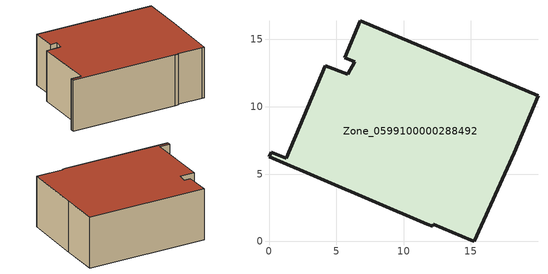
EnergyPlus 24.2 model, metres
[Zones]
Zone_0599100000288492
 floor ground (C_G): 6.79,16.4 19.98,10.83 18.21,6.59 15.26,0 15.02,0.09 12.2,1.27 12.15,1.14 11.77,1.28 0,6.27 0.15,6.64 1.29,6.16 4.19,13.05 5.86,12.4 6.37,13.34 5.63,13.65 z0
 wall outside (C_F): 19.98,10.83 6.79,16.4 5.63,13.65 6.37,13.34 5.86,12.4 4.19,13.05 1.29,6.16 0.15,6.64 0,6.27 11.77,1.28 12.15,1.14 12.2,1.27 15.02,0.09 15.26,0 18.21,6.59 19.98,10.83 z0:6.12
 roof outside (C_R): 11.77,1.28 12.15,1.14 12.2,1.27 15.02,0.09 15.26,0 18.21,6.59 19.98,10.83 6.79,16.4 5.63,13.65 6.37,13.34 5.86,12.4 4.19,13.05 1.29,6.16 0.15,6.64 0,6.27 z6.12
[BUILDING]
Pand.0599100000288492: North Axis=0; Terrain=City; Loads Convergence Tolerance Value=0.04; Temperature Convergence Tolerance Value=0.4; Solar Distribution=FullExterior; Maximum Number of Warmup Days=25; Minimum Number of Warmup Days=1
[Site:Location]
Rotterdam.The.Hague.AP_ZH_NLD Design_Conditions: Latitude=51.96; Longitude=4.45; Time Zone=1; Elevation=-4.5
[SITE:GROUNDTEMPERATURE:BUILDINGSURFACE]
18, 18, 18, 18, 18, 18, 18, 18, 18, 18, 18, 18
[MATERIAL] Thermal Absorptance=0.9; Solar Absorptance=0.7; Visible Absorptance=0.7
Name | Roughness | Thickness | Conductivity | Density | Specific Heat
G.D.1975-1991 | MediumSmooth | 0.15 | 0.288461 | 540 | 1210
F.D.1975-1991 | Rough | 0.3 | 0.230769 | 1920 | 840
R.D.1975-1991 | MediumRough | 0.2 | 0.153846 | 1500 | 1000
[CONSTRUCTION]
C_G: G.D.1975-1991
C_F: F.D.1975-1991
C_R: R.D.1975-1991
[ZONE]
Zone_0599100000288492: Type=1; Multiplier=1; Ceiling Height=Autocalculate; Volume=Autocalculate; Floor Area=autocalculate; Part of Total Floor Area=Yes
[ZONEINFILTRATION:DESIGNFLOWRATE]
Infil_Zone_0599100000288492: Zone or ZoneList or Space or SpaceList=Zone_0599100000288492; Schedule=AlwaysOn; Design Flow Rate Calculation Method=Flow/Area; Flow Rate per Floor Area=0.0042; Constant Term Coefficient=1; Temperature Term Coefficient=0; Velocity Term Coefficient=0; Velocity Squared Term Coefficient=0
[HVACTEMPLATE:ZONE:IDEALLOADSAIRSYSTEM]
Zone_0599100000288492: Maximum Heating Supply Air Temperature=50; Minimum Cooling Supply Air Temperature=13; Maximum Heating Supply Air Humidity Ratio=0.0156; Minimum Cooling Supply Air Humidity Ratio=0.0077; Heating Limit=NoLimit; Cooling Limit=NoLimit; Dehumidification Control Type=ConstantSensibleHeatRatio; Cooling Sensible Heat Ratio=0.7; Dehumidification Setpoint=60; Humidification Control Type=None; Humidification Setpoint=30; Outdoor Air Method=None; Outdoor Air Flow Rate per Person=0.00944; Outdoor Air Flow Rate per Zone Floor Area=0; Outdoor Air Flow Rate per Zone=0; Demand Controlled Ventilation Type=None; Outdoor Air Economizer Type=NoEconomizer; Heat Recovery Type=None; Sensible Heat Recovery Effectiveness=0.7; Latent Heat Recovery Effectiveness=0.65
[ZONECONTROL:THERMOSTAT]
ThermostatControl_Zone_0599100000288492: Zone or ZoneList=Zone_0599100000288492; Control Type Schedule=DualSetpointControlType; Control 1=Thermostat_Zone_0599100000288492; Temperature Difference Between Cutout And Setpoint=0
[THERMOSTATSETPOINT:DUALSETPOINT]
Thermostat_Zone_0599100000288492: Heating Setpoint Temperature Schedule=HeatingSetpoint_Zone_0599100000288492; Cooling Setpoint Temperature Schedule=CoolingSetpoint_Zone_0599100000288492
[SCHEDULE:COMPACT]
HeatingSetpoint_Zone_0599100000288492: Through: 12/31, For: AllDays, Until: 24:00, 21
CoolingSetpoint_Zone_0599100000288492: Through: 12/31, For: AllDays, Until: 24:00, 24
DualSetpointControlType: Through: 12/31, For: AllDays, Until: 24:00, 4
AlwaysOn: Through: 12/31, For: AllDays, Until: 24:00, 1
